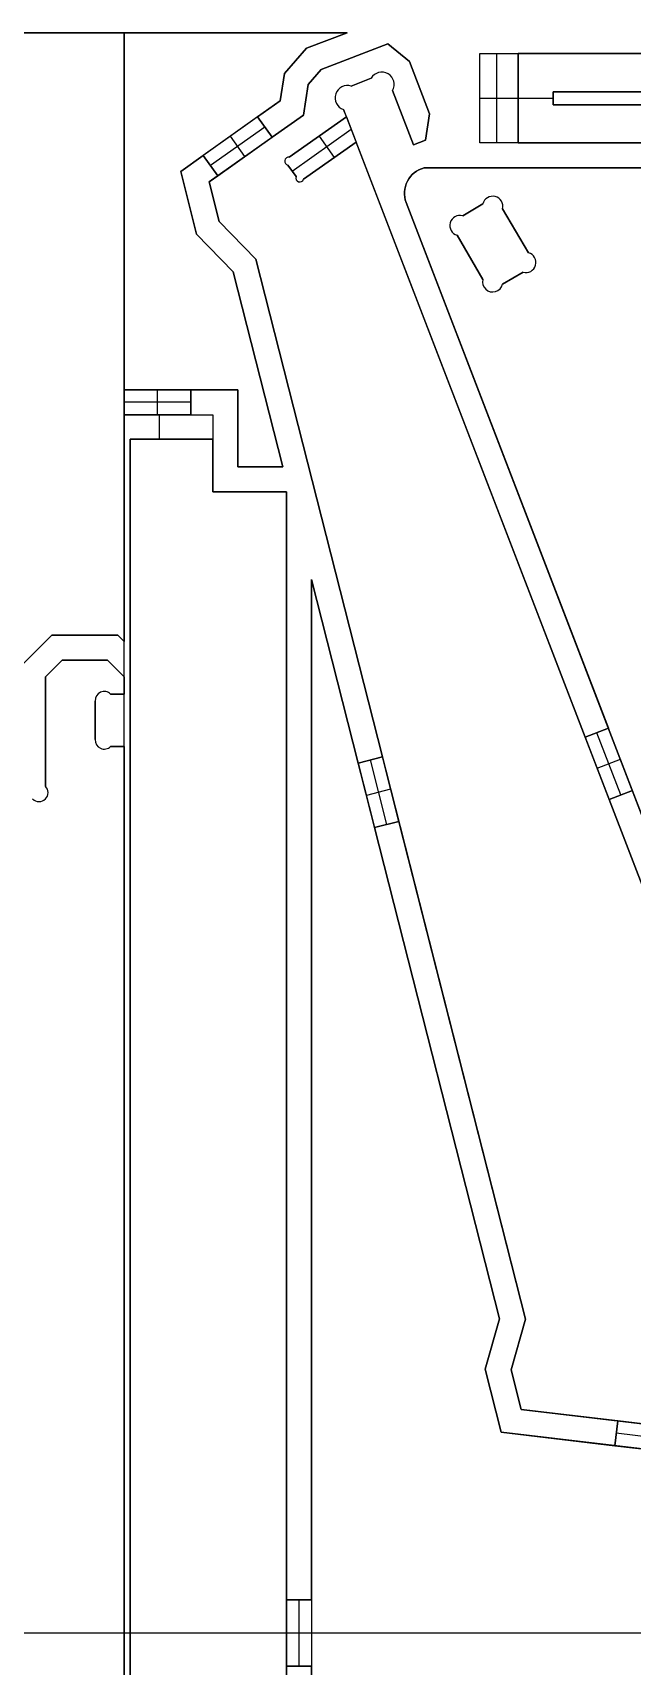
# Model space of a CAD drawing. Extents: x -51.9 to 44.1, y 0 to 48.
# Drawn here: x 18.68 to 27.68, y 23.52 to 48.03 of the extents above; entities that cross this region are included whole.
import ezdxf

# ---------------------------------------------------------------- set-up
doc = ezdxf.new("R2010")
doc.units = 0
doc.header["$MEASUREMENT"] = 0
doc.layers.add('DEFAULT', color=18, linetype='CONTINUOUS')

msp = doc.modelspace()

# ---------------------------------------------------------------- linework, layer by layer
at = {"layer": 'DEFAULT'}
for p, q in [((20.056, 48.031), (-3.94, 48.031)), ((20.056, 48.031, -0.75), (-3.94, 48.031, -0.75)), ((-3.94, 48.031, -0.375), (20.056, 48.031, -0.375)), ((20.056, 48.031), (20.056, 48.031, -0.75)), ((20.056, 38.893), (20.056, 48.031)), ((20.056, 38.893, -0.75), (20.056, 48.031, -0.75)), ((20.056, 48.031, -0.375), (20.056, 38.893, -0.375)), ((20.056, 48.031), (23.403, 48.031)), ((20.056, 48.031, -0.75), (23.403, 48.031, -0.75)), ((20.056, 48.031), (20.056, 48.031, -0.75)), ((20.056, 42.671, -0.75), (20.056, 48.031, -0.75)), ((20.056, 42.672), (20.056, 48.031)), ((23.403, 48.031, -0.375), (20.056, 48.031, -0.375)), ((20.056, 48.031, -0.375), (20.056, 42.672, -0.375)), ((23.403, 48.031), (22.793, 47.797)), ((23.403, 48.031, -0.75), (22.793, 47.797, -0.75)), ((22.793, 47.797, -0.375), (23.403, 48.031, -0.375)), ((24.013, 47.864), (23.014, 47.48)), ((23.014, 47.48, -0.75), (24.013, 47.864, -0.75)), ((24.013, 47.864, -0.375), (23.014, 47.48, -0.375)), ((23.403, 48.031), (23.403, 48.031, -0.75)), ((24.013, 47.864), (24.013, 47.864, -0.75)), ((24.338, 47.599), (24.013, 47.864)), ((24.013, 47.864, -0.75), (24.338, 47.599, -0.75)), ((24.338, 47.599, -0.375), (24.013, 47.864, -0.375)), ((22.793, 47.797), (22.462, 47.418)), ((22.793, 47.797, -0.75), (22.462, 47.418, -0.75)), ((22.462, 47.418, -0.375), (22.793, 47.797, -0.375)), ((22.627, 47.607), (22.627, 47.607, -0.75)), ((22.793, 47.797), (22.793, 47.797, -0.75)), ((23.514, 47.672), (23.514, 47.672, -0.75)), ((24.176, 47.732), (24.176, 47.732, -0.75)), ((24.338, 47.599), (24.338, 47.599, -0.75)), ((24.641, 46.812), (24.338, 47.599)), ((24.338, 47.599, -0.75), (24.641, 46.812, -0.75)), ((24.641, 46.812, -0.375), (24.338, 47.599, -0.375)), ((25.394, 47.717, -0.75), (43.16, 47.717, -0.75)), ((25.394, 46.378, -0.75), (25.394, 47.717, -0.75)), ((25.394, 47.717, -0.394), (25.97, 47.717, -0.394)), ((25.394, 46.378, -0.394), (25.394, 47.717, -0.394)), ((25.394, 47.717, -0.394), (25.394, 47.717, -0.75)), ((25.645, 47.717, -0.394), (25.645, 46.378, -0.394)), ((25.97, 47.717, -0.394), (25.97, 47.717, -0.197)), ((25.97, 47.717, -0.394), (25.97, 46.378, -0.394)), ((25.97, 47.717, -0.197), (42.584, 47.717, -0.197)), ((25.97, 47.717, -0.197), (25.97, 46.378, -0.197)), ((42.584, 47.717, -0.375), (25.97, 47.717, -0.375)), ((25.97, 46.378, -0.197), (25.97, 47.717, -0.197)), ((22.462, 47.418), (22.399, 47.007)), ((22.462, 47.418, -0.75), (22.399, 47.007, -0.75)), ((22.399, 47.007, -0.375), (22.462, 47.418, -0.375)), ((22.462, 47.418), (22.462, 47.418, -0.75)), ((23.014, 47.48), (22.816, 47.254)), ((22.816, 47.254, -0.75), (23.014, 47.48, -0.75)), ((23.014, 47.48, -0.375), (22.816, 47.254, -0.375)), ((22.915, 47.367), (22.915, 47.367, -0.75)), ((23.014, 47.48), (23.014, 47.48, -0.75)), ((23.464, 47.231), (23.764, 47.347)), ((23.764, 47.347, -0.75), (23.464, 47.231, -0.75)), ((23.464, 47.231, -0.375), (23.764, 47.347, -0.375)), ((23.764, 47.347), (23.764, 47.347, -0.75)), ((24.017, 47.415), (24.017, 47.415, -0.75)), ((22.431, 47.213), (22.431, 47.213, -0.75)), ((22.816, 47.254), (22.746, 46.793)), ((22.746, 46.793, -0.75), (22.816, 47.254, -0.75)), ((22.816, 47.254, -0.375), (22.746, 46.793, -0.375)), ((22.816, 47.254), (22.816, 47.254, -0.75)), ((23.231, 47.112), (23.231, 47.112, -0.75)), ((23.464, 47.231), (23.464, 47.231, -0.75)), ((23.614, 47.289), (23.614, 47.289, -0.75)), ((24.085, 47.162), (24.085, 47.162, -0.75)), ((24.085, 47.162), (24.398, 46.346)), ((24.398, 46.346, -0.75), (24.085, 47.162, -0.75)), ((24.085, 47.162, -0.375), (24.398, 46.346, -0.375)), ((24.49, 47.206), (24.49, 47.206, -0.75)), ((26.494, 47.146), (26.494, 47.146, -0.197)), ((26.494, 47.146, -0.197), (42.061, 47.146, -0.197)), ((26.494, 46.949, -0.197), (26.494, 47.146, -0.197)), ((42.061, 47.146), (26.494, 47.146)), ((26.494, 47.146), (26.494, 46.949)), ((26.494, 47.146, -0.098), (26.494, 46.949, -0.098)), ((42.061, 47.146, -0.098), (26.494, 47.146, -0.098)), ((22.399, 47.007), (20.905, 45.949)), ((22.399, 47.007, -0.75), (22.06, 46.767, -0.75)), ((22.06, 46.767, -0.375), (22.399, 47.007, -0.375)), ((22.399, 47.007), (22.399, 47.007, -0.75)), ((22.781, 47.023), (22.781, 47.023, -0.75)), ((23.35, 46.879), (23.35, 46.879, -0.75)), ((23.35, 46.879, -0.75), (26.974, 37.459, -0.75)), ((23.392, 46.769), (23.35, 46.879)), ((23.392, 46.769, -0.375), (23.35, 46.879, -0.375)), ((25.394, 47.047, -0.394), (25.394, 47.047, -0.75)), ((25.394, 47.047, -0.394), (25.97, 47.047, -0.394)), ((25.97, 47.047, -0.197), (25.97, 47.047, -0.394)), ((25.97, 47.047, -0.197), (26.494, 47.047, -0.197)), ((26.494, 47.047), (26.494, 47.047, -0.197)), ((42.061, 46.949, -0.197), (26.494, 46.949, -0.197)), ((26.494, 46.949), (26.494, 46.949, -0.197)), ((26.494, 46.949), (42.061, 46.949)), ((26.494, 46.949, -0.098), (42.061, 46.949, -0.098)), ((22.06, 46.767, -0.375), (21.244, 46.189, -0.375)), ((22.06, 46.767, -0.75), (21.244, 46.189, -0.75)), ((22.746, 46.793), (21.332, 45.792)), ((22.168, 46.614, -0.75), (21.352, 46.036, -0.75)), ((22.168, 46.614, -0.375), (21.352, 46.036, -0.375)), ((22.277, 46.461, -0.75), (22.06, 46.767, -0.75)), ((22.277, 46.461, -0.375), (22.06, 46.767, -0.375)), ((22.06, 46.767, -0.75), (22.06, 46.767, -0.375)), ((22.06, 46.767, -0.562), (22.277, 46.461, -0.562)), ((22.168, 46.614, -0.75), (22.168, 46.614, -0.375)), ((22.277, 46.461, -0.75), (22.746, 46.793, -0.75)), ((22.746, 46.793, -0.375), (22.277, 46.461, -0.375)), ((22.535, 46.162, -0.394), (23.392, 46.769, -0.394)), ((22.535, 46.162), (23.392, 46.769)), ((23.392, 46.769, -0.197), (22.535, 46.162, -0.197)), ((22.577, 45.954, -0.394), (23.464, 46.583, -0.394)), ((22.746, 46.793), (22.746, 46.793, -0.75)), ((23.392, 46.769, -0.394), (23.538, 46.39, -0.394)), ((23.392, 46.769), (23.392, 46.769, -0.394)), ((24.242, 46.754), (24.242, 46.754, -0.75)), ((24.581, 46.416), (24.641, 46.812)), ((24.641, 46.812, -0.75), (24.581, 46.416, -0.75)), ((24.581, 46.416, -0.375), (24.641, 46.812, -0.375)), ((24.611, 46.614), (24.611, 46.614, -0.75)), ((24.641, 46.812), (24.641, 46.812, -0.75)), ((21.461, 45.883, -0.375), (22.277, 46.461, -0.375)), ((21.461, 45.883, -0.75), (22.277, 46.461, -0.75)), ((21.652, 46.478), (21.652, 46.478, -0.375)), ((21.869, 46.172, -0.75), (21.652, 46.478, -0.75)), ((21.869, 46.172, -0.375), (21.652, 46.478, -0.375)), ((22.277, 46.461, -0.75), (22.277, 46.461, -0.375)), ((23.538, 46.39), (22.75, 45.831)), ((23.538, 46.39, -0.394), (22.75, 45.831, -0.394)), ((22.75, 45.831, -0.197), (23.538, 46.39, -0.197)), ((22.982, 46.478, -0.394), (23.21, 46.157, -0.394)), ((23.538, 46.39, -0.394), (23.538, 46.39)), ((30.768, 27.595), (23.538, 46.39)), ((26.974, 37.459, -0.375), (23.538, 46.39, -0.375)), ((24.398, 46.346), (24.581, 46.416)), ((24.581, 46.416, -0.75), (24.398, 46.346, -0.75)), ((24.398, 46.346, -0.375), (24.581, 46.416, -0.375)), ((24.398, 46.346), (24.398, 46.346, -0.75)), ((24.49, 46.381), (24.49, 46.381, -0.75)), ((24.581, 46.416), (24.581, 46.416, -0.75)), ((25.97, 46.378, -0.394), (25.394, 46.378, -0.394)), ((25.394, 46.378, -0.394), (25.394, 46.378, -0.75)), ((28.823, 46.378, -0.75), (25.394, 46.378, -0.75)), ((42.584, 46.378, -0.197), (25.97, 46.378, -0.197)), ((25.97, 46.378, -0.197), (25.97, 46.378, -0.394)), ((25.97, 46.378, -0.375), (28.823, 46.378, -0.375)), ((21.244, 46.189, -0.75), (20.905, 45.949, -0.75)), ((20.905, 45.949, -0.375), (21.244, 46.189, -0.375)), ((21.244, 46.189, -0.75), (21.461, 45.883, -0.75)), ((21.244, 46.189, -0.375), (21.461, 45.883, -0.375)), ((21.244, 46.189, -0.75), (21.244, 46.189, -0.375)), ((21.461, 45.883, -0.562), (21.244, 46.189, -0.562)), ((22.039, 46.292), (22.039, 46.292, -0.375)), ((22.466, 46.113), (22.466, 46.113, -0.394)), ((22.535, 46.162), (22.535, 46.162, -0.394)), ((20.905, 45.949), (20.905, 45.949, -0.75)), ((20.905, 45.949), (21.144, 45.008)), ((20.905, 45.949, -0.75), (21.144, 45.008, -0.75)), ((21.144, 45.008, -0.375), (20.905, 45.949, -0.375)), ((21.332, 45.792, -0.75), (21.461, 45.883, -0.75)), ((21.461, 45.883, -0.375), (21.332, 45.792, -0.375)), ((21.352, 46.036, -0.75), (21.352, 46.036, -0.375)), ((21.461, 45.883, -0.75), (21.461, 45.883, -0.375)), ((22.636, 45.871, -0.394), (22.514, 46.043, -0.394)), ((22.514, 46.043), (22.514, 46.043, -0.394)), ((22.636, 45.871), (22.514, 46.043)), ((22.514, 46.043, -0.197), (22.636, 45.871, -0.197)), ((22.575, 45.957), (22.575, 45.957, -0.394)), ((22.636, 45.871), (22.636, 45.871, -0.394)), ((24.557, 46.003), (24.557, 46.003, -0.75)), ((24.557, 46.003), (43.551, 46.003)), ((24.557, 46.003, -0.75), (28.823, 46.003, -0.75)), ((28.823, 46.003, -0.375), (24.557, 46.003, -0.375)), ((21.332, 45.792), (21.332, 45.792, -0.75)), ((21.332, 45.792), (21.483, 45.197)), ((21.483, 45.197, -0.75), (21.332, 45.792, -0.75)), ((21.332, 45.792, -0.375), (21.483, 45.197, -0.375)), ((22.673, 45.794), (22.673, 45.794, -0.394)), ((22.75, 45.831), (22.75, 45.831, -0.394)), ((24.306, 45.802), (24.306, 45.802, -0.75)), ((21.025, 45.478), (21.025, 45.478, -0.75)), ((21.407, 45.495), (21.407, 45.495, -0.75)), ((24.289, 45.481), (24.289, 45.481, -0.75)), ((25.44, 45.461), (25.137, 45.284)), ((25.44, 45.461, -0.75), (25.137, 45.284, -0.75)), ((25.137, 45.284, -0.375), (25.44, 45.461, -0.375)), ((25.288, 45.373), (25.288, 45.373, -0.75)), ((25.44, 45.461), (25.44, 45.461, -0.75)), ((25.624, 45.573), (25.624, 45.573, -0.75)), ((25.735, 45.389), (25.735, 45.389, -0.75)), ((26.125, 44.729), (25.735, 45.389)), ((26.125, 44.729, -0.75), (25.735, 45.389, -0.75)), ((25.735, 45.389, -0.375), (26.125, 44.729, -0.375)), ((21.483, 45.197), (21.483, 45.197, -0.75)), ((21.483, 45.197), (22.032, 44.634)), ((22.032, 44.634, -0.75), (21.483, 45.197, -0.75)), ((21.483, 45.197, -0.375), (22.032, 44.634, -0.375)), ((24.95, 45.179), (24.95, 45.179, -0.75)), ((25.137, 45.284), (25.137, 45.284, -0.75)), ((21.144, 45.008), (21.144, 45.008, -0.75)), ((21.144, 45.008), (21.694, 44.444)), ((21.144, 45.008, -0.75), (21.694, 44.444, -0.75)), ((21.694, 44.444, -0.375), (21.144, 45.008, -0.375)), ((21.758, 44.916), (21.758, 44.916, -0.75)), ((25.056, 44.992), (25.056, 44.992, -0.75)), ((25.056, 44.992), (25.439, 44.328)), ((25.056, 44.992, -0.75), (25.439, 44.328, -0.75)), ((25.439, 44.328, -0.375), (25.056, 44.992, -0.375)), ((25.93, 45.059), (25.93, 45.059, -0.75)), ((21.419, 44.726), (21.419, 44.726, -0.75)), ((22.032, 44.634), (22.032, 44.634, -0.75)), ((22.032, 44.634), (26.078, 28.724)), ((23.932, 37.163, -0.75), (22.032, 44.634, -0.75)), ((22.032, 44.634, -0.375), (23.932, 37.163, -0.375)), ((25.248, 44.66), (25.248, 44.66, -0.75)), ((26.125, 44.729), (26.125, 44.729, -0.75)), ((21.694, 44.444), (21.694, 44.444, -0.75)), ((21.694, 44.444), (22.438, 41.517)), ((21.694, 44.444, -0.75), (22.438, 41.517, -0.75)), ((22.438, 41.517, -0.375), (21.694, 44.444, -0.375)), ((25.735, 44.256), (26.043, 44.436)), ((25.735, 44.256, -0.75), (26.043, 44.436, -0.75)), ((26.043, 44.436, -0.375), (25.735, 44.256, -0.375)), ((26.043, 44.436), (26.043, 44.436, -0.75)), ((26.23, 44.541), (26.23, 44.541, -0.75)), ((25.439, 44.328), (25.439, 44.328, -0.75)), ((25.551, 44.144), (25.551, 44.144, -0.75)), ((25.735, 44.256), (25.735, 44.256, -0.75)), ((25.889, 44.346), (25.889, 44.346, -0.75)), ((22.066, 42.98), (22.066, 42.98, -0.75)), ((20.056, 42.672, -0.375), (20.056, 42.671, -0.375)), ((20.056, 42.671), (20.056, 42.672)), ((21.056, 42.672), (20.056, 42.672)), ((20.056, 42.672, -0.375), (20.056, 42.672)), ((20.056, 42.671, -0.187), (20.056, 42.672, -0.187)), ((21.764, 42.671, -0.75), (20.056, 42.671, -0.75)), ((20.056, 42.671, -0.75), (20.056, 42.671, -0.375)), ((20.056, 42.671, -0.375), (21.056, 42.671, -0.375)), ((21.056, 42.671), (20.056, 42.671)), ((20.056, 42.671, -0.375), (20.056, 42.671)), ((20.056, 42.671, -0.375), (20.056, 42.297, -0.375)), ((20.056, 42.671), (20.056, 42.297)), ((20.056, 42.297, -0.187), (20.056, 42.671, -0.187)), ((20.556, 42.671), (20.556, 42.672)), ((20.556, 42.297, -0.375), (20.556, 42.671, -0.375)), ((20.556, 42.297), (20.556, 42.671)), ((20.723, 42.671, -0.375), (20.723, 42.671, -0.75)), ((21.056, 42.671), (21.056, 42.672)), ((21.056, 42.297, -0.375), (21.056, 42.671, -0.375)), ((21.056, 42.297), (21.056, 42.671)), ((21.764, 42.671), (21.056, 42.671)), ((21.056, 42.671, -0.375), (21.056, 42.671)), ((21.056, 42.671, -0.187), (21.056, 42.297, -0.187)), ((21.056, 42.671, -0.375), (21.764, 42.671, -0.375)), ((21.764, 42.671), (21.764, 42.671, -0.75)), ((21.764, 41.929), (21.764, 42.671)), ((21.764, 41.929, -0.75), (21.764, 42.671, -0.75)), ((21.764, 42.671, -0.375), (21.764, 41.929, -0.375)), ((21.056, 42.485, -0.375), (20.056, 42.485, -0.375)), ((21.056, 42.485), (20.056, 42.485)), ((20.056, 42.485, -0.375), (20.056, 42.485)), ((21.056, 42.485, -0.375), (21.056, 42.485)), ((20.056, 42.297, -0.375), (21.056, 42.297, -0.375)), ((20.056, 42.297), (21.056, 42.297)), ((20.056, 42.297, -0.375), (20.056, 42.297)), ((21.056, 42.297, -0.187), (20.056, 42.297, -0.187)), ((20.056, 42.296, -0.75), (21.389, 42.296, -0.75)), ((20.056, 5.734, -0.75), (20.056, 42.296, -0.75)), ((20.056, 42.296, -0.394), (21.389, 42.296, -0.394)), ((20.056, 5.734, -0.394), (20.056, 42.296, -0.394)), ((20.056, 42.296, -0.394), (20.056, 42.296, -0.75)), ((20.556, 42.297, -0.375), (20.556, 42.297)), ((20.584, 42.296, -0.394), (20.584, 41.929, -0.394)), ((20.723, 42.296, -0.394), (20.723, 42.296, -0.75)), ((21.056, 42.297, -0.375), (21.056, 42.297)), ((21.389, 42.296, -0.75), (21.389, 41.142, -0.75)), ((21.389, 42.296, -0.394), (21.389, 41.929, -0.394)), ((21.389, 42.296, -0.394), (21.389, 42.296, -0.75)), ((20.148, 41.929, -0.394), (20.148, 6.102, -0.394)), ((21.389, 41.929, -0.394), (20.148, 41.929, -0.394)), ((20.148, 41.929), (20.148, 41.929, -0.394)), ((20.148, 41.929), (20.148, 6.102)), ((21.389, 41.929), (20.148, 41.929)), ((20.148, 6.102, -0.197), (20.148, 41.929, -0.197)), ((20.148, 41.929, -0.197), (21.389, 41.929, -0.197)), ((20.769, 41.929), (20.769, 41.929, -0.394)), ((21.389, 41.929), (21.389, 41.929, -0.394)), ((21.389, 41.929), (21.389, 41.142)), ((21.389, 41.929, -0.394), (21.389, 41.929, -0.75)), ((21.389, 41.142, -0.375), (21.389, 41.929, -0.375)), ((21.764, 41.517), (21.764, 41.929)), ((21.764, 41.517, -0.75), (21.764, 41.929, -0.75)), ((21.764, 41.929), (21.764, 41.929, -0.75)), ((21.764, 41.929, -0.375), (21.764, 41.517, -0.375)), ((21.764, 41.517), (21.764, 41.517, -0.75)), ((22.438, 41.517), (21.764, 41.517)), ((22.438, 41.517, -0.75), (21.764, 41.517, -0.75)), ((21.764, 41.517, -0.375), (22.438, 41.517, -0.375)), ((22.101, 41.517), (22.101, 41.517, -0.75)), ((22.438, 41.517), (22.438, 41.517, -0.75)), ((21.389, 41.142), (21.389, 41.142, -0.75)), ((21.389, 41.142), (22.493, 41.142)), ((21.389, 41.142, -0.75), (22.493, 41.142, -0.75)), ((22.493, 41.142, -0.375), (21.389, 41.142, -0.375)), ((21.941, 41.142), (21.941, 41.142, -0.75)), ((22.493, 41.142), (22.493, 41.142, -0.75)), ((22.493, 41.142), (22.493, 6.89)), ((22.493, 41.142, -0.75), (22.493, 24.516, -0.75)), ((22.493, 24.516, -0.375), (22.493, 41.142, -0.375)), ((22.868, 39.826), (22.868, 39.826, -0.75)), ((25.689, 28.729), (22.868, 39.826)), ((22.868, 39.826), (22.868, 8.206)), ((22.868, 39.826, -0.75), (23.568, 37.071, -0.75)), ((22.868, 24.516, -0.75), (22.868, 39.826, -0.75)), ((22.868, 39.826, -0.375), (22.868, 24.516, -0.375)), ((23.568, 37.071, -0.375), (22.868, 39.826, -0.375)), ((18.969, 38.988), (18.5, 38.518)), ((18.969, 38.988, -0.75), (18.5, 38.518, -0.75)), ((18.5, 38.518, -0.375), (18.969, 38.988, -0.375)), ((18.969, 38.988), (18.969, 38.988, -0.75)), ((19.961, 38.988), (18.969, 38.988)), ((19.961, 38.988, -0.75), (18.969, 38.988, -0.75)), ((18.969, 38.988, -0.375), (19.961, 38.988, -0.375)), ((19.465, 38.988), (19.465, 38.988, -0.75)), ((19.961, 38.988), (19.961, 38.988, -0.75)), ((20.056, 38.893), (19.961, 38.988)), ((20.056, 38.893, -0.75), (19.961, 38.988, -0.75)), ((19.961, 38.988, -0.375), (20.056, 38.893, -0.375)), ((18.735, 38.753), (18.735, 38.753, -0.75)), ((20.009, 38.941), (20.009, 38.941, -0.75)), ((20.056, 38.893), (20.056, 38.893, -0.75)), ((18.875, 38.363), (19.125, 38.613)), ((18.875, 38.363, -0.75), (19.125, 38.613, -0.75)), ((19.125, 38.613, -0.375), (18.875, 38.363, -0.375)), ((19.125, 38.613), (19.125, 38.613, -0.75)), ((19.125, 38.613), (19.806, 38.613)), ((19.125, 38.613, -0.75), (19.806, 38.613, -0.75)), ((19.806, 38.613, -0.375), (19.125, 38.613, -0.375)), ((19.465, 38.613), (19.465, 38.613, -0.75)), ((19.806, 38.613), (19.806, 38.613, -0.75)), ((19.806, 38.613), (20.056, 38.363)), ((19.806, 38.613, -0.75), (20.056, 38.363, -0.75)), ((20.056, 38.363, -0.375), (19.806, 38.613, -0.375)), ((18.875, 38.363), (18.875, 38.363, -0.75)), ((18.875, 36.723), (18.875, 38.363)), ((18.875, 36.723, -0.75), (18.875, 38.363, -0.75)), ((18.875, 38.363, -0.375), (18.875, 36.723, -0.375)), ((19, 38.488), (19, 38.488, -0.75)), ((19.931, 38.488), (19.931, 38.488, -0.75)), ((20.056, 38.363), (20.056, 38.363, -0.75)), ((20.056, 38.107), (20.056, 38.363)), ((20.056, 38.107, -0.75), (20.056, 38.363, -0.75)), ((20.056, 38.363, -0.375), (20.056, 38.107, -0.375)), ((19.623, 38.002), (19.623, 38.002, -0.75)), ((19.623, 37.424, -0.75), (19.623, 38.002, -0.75)), ((19.623, 37.424), (19.623, 38.002)), ((19.623, 38.002, -0.375), (19.623, 37.424, -0.375)), ((19.702, 38.134), (19.702, 38.134, -0.75)), ((19.853, 38.107), (19.853, 38.107, -0.75)), ((19.853, 38.107, -0.75), (20.056, 38.107, -0.75)), ((19.853, 38.107), (20.056, 38.107)), ((20.056, 38.107, -0.375), (19.853, 38.107, -0.375)), ((19.955, 38.107), (19.955, 38.107, -0.75)), ((20.056, 38.107), (20.056, 38.107, -0.75)), ((18.875, 37.543), (18.875, 37.543, -0.75)), ((19.623, 37.713), (19.623, 37.713, -0.75)), ((27.324, 37.594, -0.75), (26.974, 37.459, -0.75)), ((27.324, 37.594, -0.375), (26.974, 37.459, -0.375)), ((26.974, 37.459, -0.562), (27.324, 37.594, -0.562)), ((27.508, 36.593, -0.75), (27.149, 37.526, -0.75)), ((27.508, 36.593, -0.375), (27.149, 37.526, -0.375)), ((27.149, 37.526, -0.75), (27.149, 37.526, -0.375)), ((27.683, 36.66, -0.375), (27.324, 37.594, -0.375)), ((27.324, 37.594, -0.75), (27.324, 37.594, -0.375)), ((27.683, 36.66, -0.75), (27.324, 37.594, -0.75)), ((19.623, 37.424), (19.623, 37.424, -0.75)), ((19.702, 37.292), (19.702, 37.292, -0.75)), ((19.853, 37.319), (19.853, 37.319, -0.75)), ((20.056, 37.319, -0.75), (19.853, 37.319, -0.75)), ((20.056, 37.319), (19.853, 37.319)), ((19.853, 37.319, -0.375), (20.056, 37.319, -0.375)), ((19.955, 37.319), (19.955, 37.319, -0.75)), ((20.056, 37.319), (20.056, 37.319, -0.75)), ((20.056, 1.493), (20.056, 37.319)), ((20.056, 1.493, -0.75), (20.056, 37.319, -0.75)), ((20.056, 37.319, -0.375), (20.056, 1.493, -0.375)), ((26.974, 37.459, -0.375), (27.333, 36.526, -0.375)), ((26.974, 37.459, -0.75), (26.974, 37.459, -0.375)), ((26.974, 37.459, -0.75), (27.333, 36.526, -0.75)), ((23.932, 37.163, -0.75), (23.568, 37.071, -0.75)), ((23.932, 37.163, -0.375), (23.568, 37.071, -0.375)), ((23.568, 37.071, -0.562), (23.932, 37.163, -0.562)), ((23.568, 37.071, -0.375), (23.815, 36.102, -0.375)), ((23.568, 37.071, -0.75), (23.568, 37.071, -0.375)), ((23.568, 37.071, -0.75), (23.815, 36.102, -0.75)), ((23.75, 37.117, -0.75), (23.996, 36.148, -0.75)), ((23.75, 37.117, -0.375), (23.996, 36.148, -0.375)), ((23.75, 37.117, -0.75), (23.75, 37.117, -0.375)), ((23.932, 37.163, -0.75), (23.932, 37.163, -0.375)), ((24.178, 36.194, -0.375), (23.932, 37.163, -0.375)), ((24.178, 36.194, -0.75), (23.932, 37.163, -0.75)), ((27.153, 36.992, -0.75), (27.503, 37.127, -0.75)), ((27.153, 36.992, -0.375), (27.503, 37.127, -0.375)), ((27.166, 36.958), (27.166, 36.958, -0.375)), ((18.875, 36.723), (18.875, 36.723, -0.75)), ((18.875, 36.532), (18.875, 36.532, -0.75)), ((18.914, 36.627), (18.914, 36.627, -0.75)), ((24.055, 36.679, -0.75), (23.692, 36.586, -0.75)), ((24.055, 36.679, -0.375), (23.692, 36.586, -0.375)), ((24.055, 36.679), (24.055, 36.679, -0.375)), ((27.333, 36.526, -0.75), (27.683, 36.66, -0.75)), ((27.333, 36.526, -0.375), (27.683, 36.66, -0.375)), ((27.683, 36.66, -0.562), (27.333, 36.526, -0.562)), ((27.508, 36.593, -0.75), (27.508, 36.593, -0.375)), ((29.638, 31.577, -0.75), (27.683, 36.66, -0.75)), ((27.683, 36.66, -0.75), (27.683, 36.66, -0.375)), ((18.779, 36.492), (18.779, 36.492, -0.75)), ((27.333, 36.526, -0.75), (27.333, 36.526, -0.375)), ((27.333, 36.526, -0.75), (30.983, 27.038, -0.75)), ((30.768, 27.595, -0.375), (27.333, 36.526, -0.375)), ((23.815, 36.102, -0.75), (24.178, 36.194, -0.75)), ((23.815, 36.102, -0.375), (24.178, 36.194, -0.375)), ((24.178, 36.194, -0.562), (23.815, 36.102, -0.562)), ((23.815, 36.102, -0.75), (23.815, 36.102, -0.375)), ((23.815, 36.102, -0.75), (25.689, 28.729, -0.75)), ((25.689, 28.729, -0.375), (23.815, 36.102, -0.375)), ((23.996, 36.148, -0.75), (23.996, 36.148, -0.375)), ((26.078, 28.724, -0.75), (24.178, 36.194, -0.75)), ((24.178, 36.194, -0.75), (24.178, 36.194, -0.375)), ((24.178, 36.194, -0.375), (26.078, 28.724, -0.375)), ((24.279, 34.277), (24.279, 34.277, -0.75)), ((25.476, 27.973), (25.689, 28.729)), ((25.689, 28.729, -0.75), (25.476, 27.973, -0.75)), ((25.476, 27.973, -0.375), (25.689, 28.729, -0.375)), ((25.689, 28.729), (25.689, 28.729, -0.75)), ((26.078, 28.724), (25.864, 27.967)), ((25.864, 27.967, -0.75), (26.078, 28.724, -0.75)), ((26.078, 28.724, -0.375), (25.864, 27.967, -0.375)), ((26.078, 28.724), (26.078, 28.724, -0.75)), ((25.583, 28.351), (25.583, 28.351, -0.75)), ((25.971, 28.346), (25.971, 28.346, -0.75)), ((25.476, 27.973), (25.476, 27.973, -0.75)), ((25.715, 27.03), (25.476, 27.973)), ((25.476, 27.973, -0.75), (25.715, 27.03, -0.75)), ((25.715, 27.03, -0.375), (25.476, 27.973, -0.375)), ((25.864, 27.967), (25.864, 27.967, -0.75)), ((25.864, 27.967), (26.015, 27.372)), ((26.015, 27.372, -0.75), (25.864, 27.967, -0.75)), ((25.864, 27.967, -0.375), (26.015, 27.372, -0.375)), ((25.595, 27.501), (25.595, 27.501, -0.75)), ((25.94, 27.67), (25.94, 27.67, -0.75)), ((26.015, 27.372), (26.015, 27.372, -0.75)), ((26.015, 27.372), (30.269, 26.866)), ((27.463, 27.2, -0.75), (26.015, 27.372, -0.75)), ((26.015, 27.372, -0.375), (27.463, 27.2, -0.375)), ((25.715, 27.03), (25.715, 27.03, -0.75)), ((30.117, 26.507), (25.715, 27.03)), ((25.715, 27.03, -0.75), (27.419, 26.827, -0.75)), ((27.419, 26.827, -0.375), (25.715, 27.03, -0.375)), ((27.463, 27.2, -0.75), (27.419, 26.827, -0.75)), ((27.463, 27.2, -0.375), (27.419, 26.827, -0.375)), ((27.419, 26.827, -0.562), (27.463, 27.2, -0.562)), ((28.434, 26.895, -0.75), (27.441, 27.013, -0.75)), ((28.434, 26.895, -0.375), (27.441, 27.013, -0.375)), ((27.441, 27.013, -0.75), (27.441, 27.013, -0.375)), ((28.456, 27.082, -0.375), (27.463, 27.2, -0.375)), ((27.463, 27.2, -0.75), (27.463, 27.2, -0.375)), ((28.456, 27.082, -0.75), (27.463, 27.2, -0.75)), ((27.419, 26.827, -0.375), (28.412, 26.709, -0.375)), ((27.419, 26.827, -0.75), (27.419, 26.827, -0.375)), ((27.419, 26.827, -0.75), (28.412, 26.709, -0.75)), ((22.493, 24.516, -0.75), (22.868, 24.516, -0.75)), ((22.493, 24.516, -0.375), (22.868, 24.516, -0.375)), ((22.493, 23.516, -0.375), (22.493, 24.516, -0.375)), ((22.493, 24.516, -0.75), (22.493, 24.516, -0.375)), ((22.493, 23.516, -0.75), (22.493, 24.516, -0.75)), ((22.868, 24.516, -0.562), (22.493, 24.516, -0.562)), ((22.68, 24.516, -0.75), (22.68, 23.516, -0.75)), ((22.68, 24.516, -0.375), (22.68, 23.516, -0.375)), ((22.68, 24.516, -0.75), (22.68, 24.516, -0.375)), ((22.868, 24.516, -0.375), (22.868, 23.516, -0.375)), ((22.868, 24.516, -0.75), (22.868, 24.516, -0.375)), ((22.868, 24.516, -0.75), (22.868, 23.516, -0.75)), ((5.489, 24.016), (20.056, 24.016)), ((5.489, 24.016, -0.75), (20.056, 24.016, -0.75)), ((20.056, 24.016), (20.056, 24.016, -0.75)), ((20.056, 24.016, -0.75), (22.493, 24.016, -0.75)), ((20.056, 24.016, -0.394), (20.056, 24.016, -0.75)), ((20.056, 24.016, -0.394), (20.148, 24.016, -0.394)), ((20.148, 24.016), (22.493, 24.016)), ((20.148, 24.016), (20.148, 24.016, -0.394)), ((22.493, 24.016), (22.493, 24.016, -0.375)), ((22.493, 24.016, -0.75), (22.868, 24.016, -0.75)), ((22.493, 24.016, -0.375), (22.868, 24.016, -0.375)), ((22.868, 24.016), (22.868, 24.016, -0.375)), ((22.868, 24.016), (29.959, 24.016)), ((22.868, 24.016, -0.75), (29.959, 24.016, -0.75)), ((22.868, 23.516, -0.75), (22.493, 23.516, -0.75)), ((22.868, 23.516, -0.375), (22.493, 23.516, -0.375)), ((22.493, 23.516, -0.75), (22.493, 23.516, -0.375)), ((22.493, 23.516, -0.75), (22.493, 6.89, -0.75)), ((22.493, 6.89, -0.375), (22.493, 23.516, -0.375)), ((22.493, 23.516, -0.562), (22.868, 23.516, -0.562)), ((22.68, 23.516, -0.75), (22.68, 23.516, -0.375)), ((22.868, 8.206, -0.75), (22.868, 23.516, -0.75)), ((22.868, 23.516, -0.75), (22.868, 23.516, -0.375))]:
    msp.add_line(p, q, dxfattribs=at)
for points in [[(29.638, 31.577), (24.289, 45.481, -0.446896), (24.557, 46.003)], [(27.324, 37.594), (24.289, 45.481, -0.446896), (24.557, 46.003)], [(24.557, 46.003, 0.446896), (24.289, 45.481), (27.324, 37.594)]]:
    msp.add_lwpolyline(points, format="xyb", dxfattribs=at)
for centre, radius, start, end in [((23.924, 47.254), 0.185, 330.0637, 150.0637), ((23.924, 47.254, -0.75), 0.185, 330.0637, 150.0637), ((23.924, 47.254, -0.375), 0.185, 330.0637, 150.0637), ((23.407, 47.055), 0.185, 72.0198, 252.0198), ((23.407, 47.055, -0.75), 0.185, 72.0198, 252.0198), ((23.407, 47.055, -0.375), 0.185, 72.0198, 252.0198), ((22.526, 46.102, -0.394), 0.0604, 80.7002, 259.1553), ((22.526, 46.102), 0.0604, 80.7002, 259.1553), ((22.526, 46.102, -0.197), 0.0604, 80.7002, 259.1553), ((22.693, 45.851, -0.394), 0.0604, 160.6137, 340.6137), ((22.693, 45.851), 0.0604, 160.6137, 340.6137), ((22.693, 45.851, -0.197), 0.0604, 160.6137, 340.6137), ((25.587, 45.425), 0.152, 346.1574, 166.1574), ((25.587, 45.425, -0.75), 0.152, 346.1574, 166.1574), ((25.587, 45.425, -0.375), 0.152, 346.1574, 166.1574), ((25.096, 45.138), 0.152, 74.4666, 254.4666), ((25.096, 45.138, -0.75), 0.152, 74.4666, 254.4666), ((25.096, 45.138, -0.375), 0.152, 74.4666, 254.4666), ((26.084, 44.582), 0.152, 254.2119, 74.2119), ((26.084, 44.582, -0.75), 0.152, 254.2119, 74.2119), ((26.084, 44.582, -0.375), 0.152, 254.2119, 74.2119), ((25.587, 44.292), 0.152, 166.4121, 346.4121), ((25.587, 44.292, -0.75), 0.152, 166.4121, 346.4121), ((25.587, 44.292, -0.375), 0.152, 166.4121, 346.4121), ((19.758, 38.011, -0.75), 0.135, 45, 184.02), ((19.758, 38.011), 0.135, 45, 184.02), ((19.758, 38.011, -0.375), 0.135, 45, 184.02), ((19.758, 37.415, -0.75), 0.135, 176.0899, 315), ((19.758, 37.415), 0.135, 176.0899, 315), ((19.758, 37.415, -0.375), 0.135, 176.0899, 315), ((18.779, 36.627), 0.135, 225, 45), ((18.779, 36.627, -0.75), 0.135, 225, 45), ((18.779, 36.627, -0.375), 0.135, 225, 45)]:
    msp.add_arc(centre, radius, start, end, dxfattribs=at)

doc.saveas('drawing.dxf')
